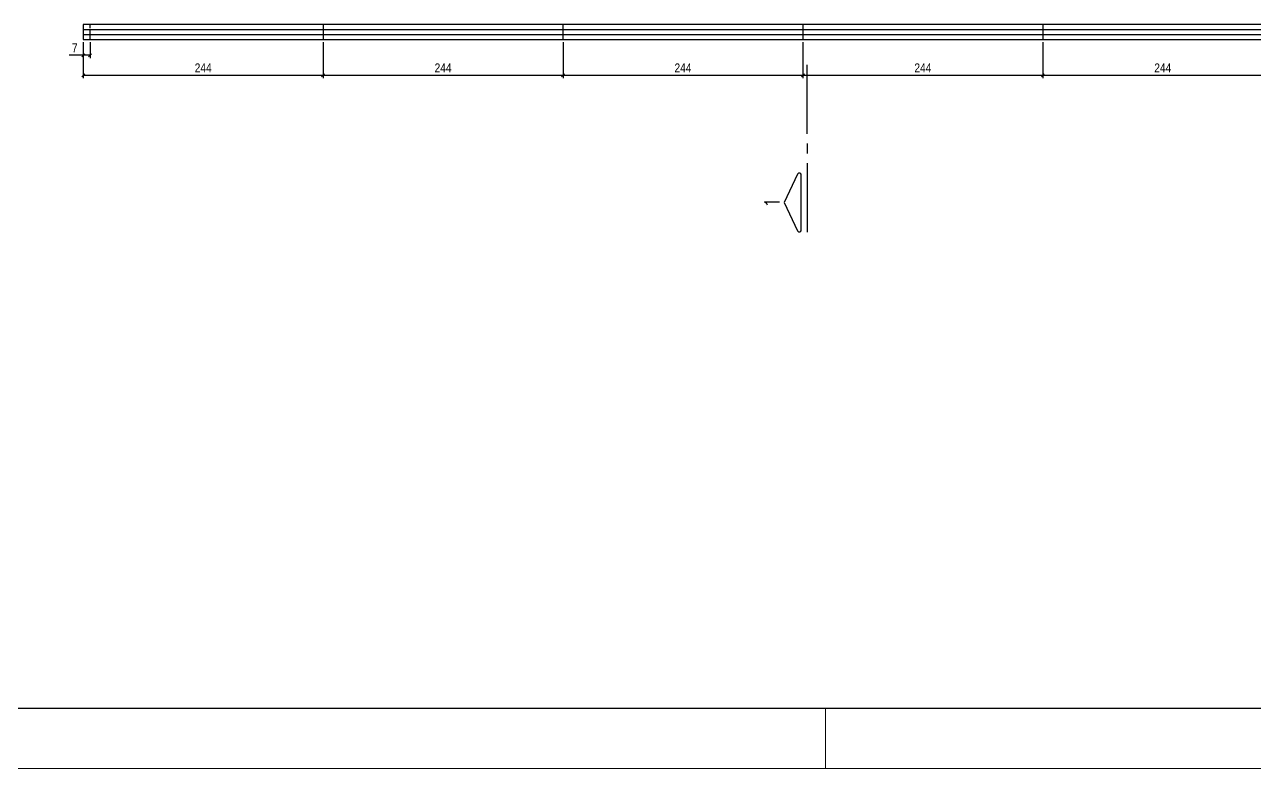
# Model space of a CAD drawing. Extents: x 1860 to 8661, y -614 to 3008.
# Drawn here: x 3336 to 4586, y -614 to 143 of the extents above; entities that cross this region are included whole.
import ezdxf
from ezdxf.enums import TextEntityAlignment as Align

# ---------------------------------------------------------------- set-up
doc = ezdxf.new("R2010")
doc.units = 0
doc.linetypes.add('HIDDEN', pattern=[0.375, 0.25, -0.125])
for name, color, linetype in [('COTA', 241, 'Continuous'), ('F-CORTE-INDICAÇÃO', 4, 'Continuous'), ('Painéis', 200, 'Continuous'), ('SARR_2.2x7', 40, 'Continuous')]:
    doc.layers.add(name, color=color, linetype=linetype)
doc.layers.add('FOLHA', color=255, linetype='Continuous', lineweight=5)
doc.styles.add('COTA TECNICA-50', font='techl___.ttf', dxfattribs={"height": 9})
doc.styles.add('ROMANS', font='romans.shx')
doc.dimstyles.new('COTA PAINEL-50', dxfattribs={"dimtxt": 9, "dimasz": 3, "dimexe": 3, "dimexo": 3, "dimgap": 3, "dimtad": 1, "dimdec": 1, "dimzin": 12, "dimdsep": 46, "dimtxsty": 'COTA TECNICA-50', "dimblk1": 'OBLIQUE', "dimblk2": 'OBLIQUE', "dimsah": 1, "dimcen": 0.9, "dimclrd": 4, "dimclre": 4, "dimclrt": 240, "dimadec": 1, "dimazin": 3, "dimtfac": 1, "dimtdec": 1, "dimtmove": 0, "dimatfit": 3, "dimfxl": 1, "dimtolj": 1, "dimtzin": 12, "dimarcsym": 0})

# ---------------------------------------------------------------- blocks, each defined once
blk = doc.blocks.new('*U39')
at = {"layer": 'F-CORTE-INDICAÇÃO'}
for p, q in [((-100, 0), (-170, 0)), ((-80, 0), (-90, 0)), ((-70, 0), (0, 0))]:
    blk.add_line(p, q, dxfattribs=at)
blk.add_lwpolyline([(-112, 6, 0.802585), (-111.2, 9.8), (-140, 23.3), (-168.8, 9.8, 0.802585), (-168, 6)], format="xyb", close=True, dxfattribs=at)
at = {"layer": 'F-CORTE-INDICAÇÃO', "style": 'ROMANS'}
blk.add_attdef('CORTE', text='', height=15, dxfattribs=at).set_placement((-140, 35.8), align=Align.MIDDLE_CENTER)
at = {"layer": 'F-CORTE-INDICAÇÃO', "color": 2, "style": 'ROMANS'}
blk.add_attdef('FOLHA', text='', height=12, dxfattribs=at).set_placement((-140, -10), align=Align.MIDDLE_CENTER)
blk = doc.blocks.new('_Oblique')
at = {"color": 0, "linetype": 'ByBlock', "lineweight": -2}
blk.add_line((-0.5, -0.5), (0.5, 0.5), dxfattribs=at)
blk = doc.blocks.new('*D351')
at = {"layer": 'COTA', "color": 4, "lineweight": -2, "transparency": 16777216}
for p, q in [((3395.2, 124.7), (3395.2, 88.2)), ((3639.2, 124.7), (3639.2, 88.2)), ((3395.2, 91.2), (3639.2, 91.2))]:
    blk.add_line(p, q, dxfattribs=at)
at = {"layer": 'Defpoints', "color": 0, "transparency": 16777216}
for p in [(3395.2, 127.7), (3639.2, 127.7), (3639.2, 91.2)]:
    blk.add_point(p, dxfattribs=at)
at = {"layer": 'COTA', "color": 4, "lineweight": -2, "transparency": 16777216, "xscale": 3, "yscale": 3, "zscale": 3, "rotation": 180}
blk.add_blockref('_Oblique', (3395.2, 91.2), dxfattribs=at)
at = {"layer": 'COTA', "color": 4, "lineweight": -2, "transparency": 16777216, "xscale": 3, "yscale": 3, "zscale": 3}
blk.add_blockref('_Oblique', (3639.2, 91.2), dxfattribs=at)
at = {"layer": 'COTA', "color": 240, "transparency": 16777216, "insert": (3517.2, 98.7), "char_height": 9, "attachment_point": 5, "style": 'COTA TECNICA-50'}
blk.add_mtext('\\A1;244', dxfattribs=at)
blk = doc.blocks.new('*D352')
at = {"layer": 'COTA', "color": 4, "lineweight": -2, "transparency": 16777216}
for p, q in [((3639.2, 124.7), (3639.2, 88.2)), ((3883.2, 124.7), (3883.2, 88.2)), ((3639.2, 91.2), (3883.2, 91.2))]:
    blk.add_line(p, q, dxfattribs=at)
at = {"layer": 'Defpoints', "color": 0, "transparency": 16777216}
for p in [(3639.2, 127.7), (3883.2, 127.7), (3883.2, 91.2)]:
    blk.add_point(p, dxfattribs=at)
at = {"layer": 'COTA', "color": 4, "lineweight": -2, "transparency": 16777216, "xscale": 3, "yscale": 3, "zscale": 3, "rotation": 180}
blk.add_blockref('_Oblique', (3639.2, 91.2), dxfattribs=at)
at = {"layer": 'COTA', "color": 4, "lineweight": -2, "transparency": 16777216, "xscale": 3, "yscale": 3, "zscale": 3}
blk.add_blockref('_Oblique', (3883.2, 91.2), dxfattribs=at)
at = {"layer": 'COTA', "color": 240, "transparency": 16777216, "insert": (3761.2, 98.7), "char_height": 9, "attachment_point": 5, "style": 'COTA TECNICA-50'}
blk.add_mtext('\\A1;244', dxfattribs=at)
blk = doc.blocks.new('*D353')
at = {"layer": 'COTA', "color": 4, "lineweight": -2, "transparency": 16777216}
for p, q in [((3883.2, 124.7), (3883.2, 88.2)), ((4127.2, 124.7), (4127.2, 88.2)), ((3883.2, 91.2), (4127.2, 91.2))]:
    blk.add_line(p, q, dxfattribs=at)
at = {"layer": 'Defpoints', "color": 0, "transparency": 16777216}
for p in [(3883.2, 127.7), (4127.2, 127.7), (4127.2, 91.2)]:
    blk.add_point(p, dxfattribs=at)
at = {"layer": 'COTA', "color": 4, "lineweight": -2, "transparency": 16777216, "xscale": 3, "yscale": 3, "zscale": 3, "rotation": 180}
blk.add_blockref('_Oblique', (3883.2, 91.2), dxfattribs=at)
at = {"layer": 'COTA', "color": 4, "lineweight": -2, "transparency": 16777216, "xscale": 3, "yscale": 3, "zscale": 3}
blk.add_blockref('_Oblique', (4127.2, 91.2), dxfattribs=at)
at = {"layer": 'COTA', "color": 240, "transparency": 16777216, "insert": (4005.2, 98.7), "char_height": 9, "attachment_point": 5, "style": 'COTA TECNICA-50'}
blk.add_mtext('\\A1;244', dxfattribs=at)
blk = doc.blocks.new('*D354')
at = {"layer": 'COTA', "color": 4, "lineweight": -2, "transparency": 16777216}
for p, q in [((4127.2, 124.7), (4127.2, 88.2)), ((4371.2, 124.7), (4371.2, 88.2)), ((4127.2, 91.2), (4371.2, 91.2))]:
    blk.add_line(p, q, dxfattribs=at)
at = {"layer": 'Defpoints', "color": 0, "transparency": 16777216}
for p in [(4127.2, 127.7), (4371.2, 127.7), (4371.2, 91.2)]:
    blk.add_point(p, dxfattribs=at)
at = {"layer": 'COTA', "color": 4, "lineweight": -2, "transparency": 16777216, "xscale": 3, "yscale": 3, "zscale": 3, "rotation": 180}
blk.add_blockref('_Oblique', (4127.2, 91.2), dxfattribs=at)
at = {"layer": 'COTA', "color": 4, "lineweight": -2, "transparency": 16777216, "xscale": 3, "yscale": 3, "zscale": 3}
blk.add_blockref('_Oblique', (4371.2, 91.2), dxfattribs=at)
at = {"layer": 'COTA', "color": 240, "transparency": 16777216, "insert": (4249.2, 98.7), "char_height": 9, "attachment_point": 5, "style": 'COTA TECNICA-50'}
blk.add_mtext('\\A1;244', dxfattribs=at)
blk = doc.blocks.new('*D355')
at = {"layer": 'COTA', "color": 4, "lineweight": -2, "transparency": 16777216}
for p, q in [((4371.2, 124.7), (4371.2, 88.2)), ((4615.2, 124.7), (4615.2, 88.2)), ((4371.2, 91.2), (4615.2, 91.2))]:
    blk.add_line(p, q, dxfattribs=at)
at = {"layer": 'Defpoints', "color": 0, "transparency": 16777216}
for p in [(4371.2, 127.7), (4615.2, 127.7), (4615.2, 91.2)]:
    blk.add_point(p, dxfattribs=at)
at = {"layer": 'COTA', "color": 4, "lineweight": -2, "transparency": 16777216, "xscale": 3, "yscale": 3, "zscale": 3, "rotation": 180}
blk.add_blockref('_Oblique', (4371.2, 91.2), dxfattribs=at)
at = {"layer": 'COTA', "color": 4, "lineweight": -2, "transparency": 16777216, "xscale": 3, "yscale": 3, "zscale": 3}
blk.add_blockref('_Oblique', (4615.2, 91.2), dxfattribs=at)
at = {"layer": 'COTA', "color": 240, "transparency": 16777216, "insert": (4493.2, 98.7), "char_height": 9, "attachment_point": 5, "style": 'COTA TECNICA-50'}
blk.add_mtext('\\A1;244', dxfattribs=at)
blk = doc.blocks.new('*D361')
at = {"layer": 'COTA', "color": 4, "lineweight": -2, "transparency": 16777216}
for p, q in [((3395.2, 124.7), (3395.2, 108.5)), ((3402.2, 124.7), (3402.2, 108.5)), ((3395.2, 111.5), (3381, 111.5)), ((3402.2, 111.5), (3395.2, 111.5))]:
    blk.add_line(p, q, dxfattribs=at)
at = {"layer": 'Defpoints', "color": 0, "transparency": 16777216}
for p in [(3395.2, 127.7), (3402.2, 127.7), (3395.2, 111.5)]:
    blk.add_point(p, dxfattribs=at)
at = {"layer": 'COTA', "color": 4, "lineweight": -2, "transparency": 16777216, "xscale": 3, "yscale": 3, "zscale": 3, "rotation": 180}
blk.add_blockref('_Oblique', (3395.2, 111.5), dxfattribs=at)
at = {"layer": 'COTA', "color": 4, "lineweight": -2, "transparency": 16777216, "xscale": 3, "yscale": 3, "zscale": 3}
blk.add_blockref('_Oblique', (3402.2, 111.5), dxfattribs=at)
at = {"layer": 'COTA', "color": 240, "transparency": 16777216, "insert": (3386.6, 119), "char_height": 9, "attachment_point": 5, "style": 'COTA TECNICA-50'}
blk.add_mtext('\\A1;7', dxfattribs=at)

msp = doc.modelspace()

# ---------------------------------------------------------------- linework, layer by layer
at = {"color": 30}
msp.add_line((8600.49, -552.63), (2012.11, -552.63), dxfattribs=at)
at = {"layer": 'FOLHA'}
for p, q in [((4150.13, -552.63), (4150.13, -613.6)), ((8661.45, -613.6), (1859.7, -613.6))]:
    msp.add_line(p, q, dxfattribs=at)
at = {"layer": 'Painéis'}
for p, q in [((3639.15, 142.69), (3639.15, 127.69)), ((3883.15, 142.69), (3883.15, 127.69)), ((4127.15, 142.69), (4127.15, 127.69)), ((4371.15, 142.69), (4371.15, 127.69))]:
    msp.add_line(p, q, dxfattribs=at)
msp.add_lwpolyline([(3395.15, 127.69), (5688.65, 127.69), (5688.65, 142.69), (3395.15, 142.69)], close=True, dxfattribs=at)
at = {"layer": 'SARR_2.2x7'}
for p, q in [((3395.15, 137.69), (3639.15, 137.69)), ((3639.15, 137.69), (3883.15, 137.69)), ((3883.15, 137.69), (4127.15, 137.69)), ((4127.15, 137.69), (4371.15, 137.69)), ((4371.15, 137.69), (4615.15, 137.69)), ((3395.15, 132.69), (3639.15, 132.69)), ((3639.15, 132.69), (3883.15, 132.69)), ((3883.15, 132.69), (4127.15, 132.69)), ((4127.15, 132.69), (4371.15, 132.69)), ((4371.15, 132.69), (4615.15, 132.69))]:
    msp.add_line(p, q, dxfattribs=at)
at = {"layer": 'SARR_2.2x7', "linetype": 'HIDDEN', "ltscale": 15}
msp.add_line((3402.15, 127.69), (3402.15, 142.69), dxfattribs=at)

# ---------------------------------------------------------------- block references
at = {"layer": 'F-CORTE-INDICAÇÃO', "linetype": 'Continuous'}
ref = msp.add_blockref('*U39', (4131.51, 101.79), dxfattribs=dict(at, rotation=90))
ref.add_attrib('CORTE', '1', dxfattribs={"height": 15, "rotation": 90, "style": 'ROMANS'}).set_placement((4095.74, -38.21), align=Align.MIDDLE_CENTER)

# ---------------------------------------------------------------- dimensions: what is measured, and where the dimension line sits
at = {"layer": 'COTA'}
for base, p1, p2, picture, middle in [((3395.15, 111.46), (3402.15, 127.69), (3395.15, 127.69), '*D361', (3386.57, 119.02)), ((3639.15, 91.17), (3395.15, 127.69), (3639.15, 127.69), '*D351', (3517.15, 98.74))]:
    dim = msp.add_linear_dim(base=base, p1=p1, p2=p2, dimstyle='COTA PAINEL-50', dxfattribs=at)
    dim.commit()
    dim.dimension.update_dxf_attribs({"geometry": picture, "text_midpoint": middle})
for base, p1, p2, picture, middle in [((3883.15, 91.17), (3639.15, 127.69), (3883.15, 127.69), '*D352', (3761.15, 98.74)), ((4127.15, 91.17), (3883.15, 127.69), (4127.15, 127.69), '*D353', (4005.15, 98.74)), ((4371.15, 91.17), (4127.15, 127.69), (4371.15, 127.69), '*D354', (4249.15, 98.74)), ((4615.15, 91.17), (4371.15, 127.69), (4615.15, 127.69), '*D355', (4493.15, 98.74))]:
    dim = msp.add_linear_dim(base=base, p1=p1, p2=p2, dimstyle='COTA PAINEL-50', override={"dimtmove": 1}, dxfattribs=at)
    dim.commit()
    dim.dimension.update_dxf_attribs({"geometry": picture, "text_midpoint": middle})

doc.saveas('drawing.dxf')
